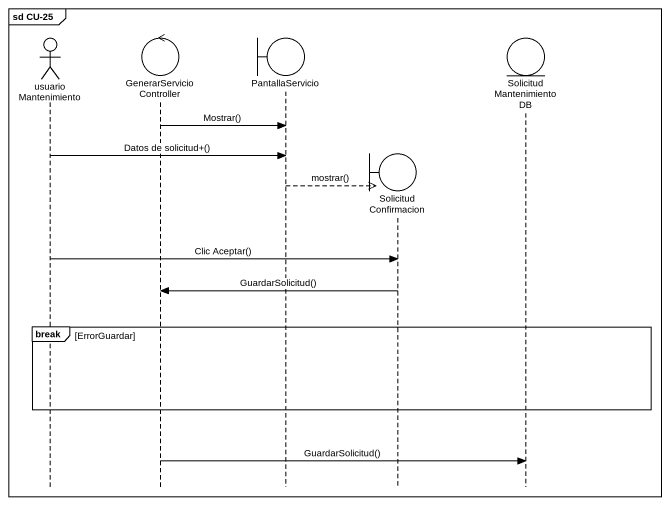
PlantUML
@startuml
mainframe sd CU-25
hide footbox
actor "usuario Mantenimiento" as usuario_Mantenimiento
control GenerarServicioController
boundary PantallaServicio
boundary SolicitudConfirmacion
entity "SolicitudMantenimiento DB" as SolicitudMantenimiento_DB

GenerarServicioController -> PantallaServicio : Mostrar()
usuario_Mantenimiento -> PantallaServicio : Datos de solicitud+()
PantallaServicio -->> SolicitudConfirmacion ** : mostrar()
usuario_Mantenimiento -> SolicitudConfirmacion : Clic Aceptar()
SolicitudConfirmacion -> GenerarServicioController : GuardarSolicitud()
break ErrorGuardar
end
GenerarServicioController -> SolicitudMantenimiento_DB : GuardarSolicitud()
@enduml
